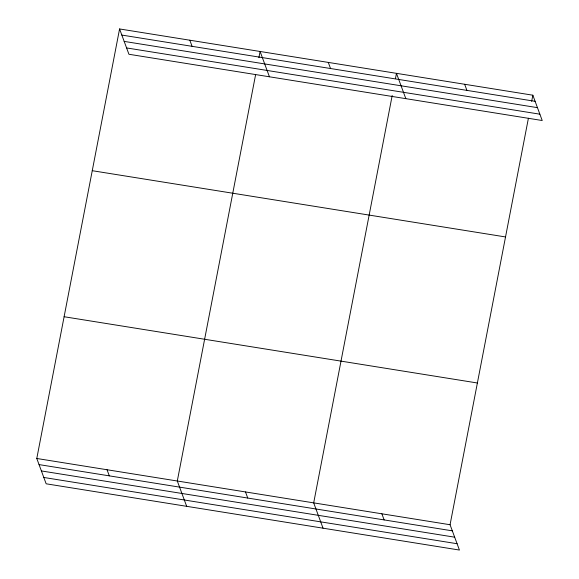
<?xml version="1.0" encoding="UTF-8"?>
<svg xmlns="http://www.w3.org/2000/svg" width="579" height="579" viewBox="0 0 579 579"><rect width="100%" height="100%" fill="white"/><g stroke="black" fill="none" stroke-linecap="round" stroke-linejoin="round"><path stroke-width="0.87" d="M528.41 118.232L450.064 524.733L459.429 550.05L46.154 483.798L36.788 458.481L119.571 28.95L532.846 95.202L542.212 120.519L128.936 54.267L119.571 28.95M255.643 74.51L177.304 481.011L186.67 506.321M258.893 57.676L260.087 51.473L269.445 76.79M392.2 95.484L313.688 502.876L323.046 528.186M395.443 78.657L396.463 73.338L405.828 98.654M531.652 101.405L532.846 95.202M121.829 35.066L535.112 101.318M124.174 41.399L537.457 107.651M126.591 47.927L539.867 114.179M92.249 170.696L505.532 236.949M64.11 316.735L477.386 382.987M36.788 458.481L450.064 524.733M39.054 464.597L452.329 530.849M41.391 470.937L454.674 537.189M43.809 477.465L457.084 543.717M464.655 84.273L466.92 90.382M328.279 62.409L330.537 68.525M381.872 513.805L384.138 519.92M189.825 40.212L192.09 46.327M245.496 491.94L247.754 498.056M107.043 469.75L109.308 475.866"/></g></svg>
